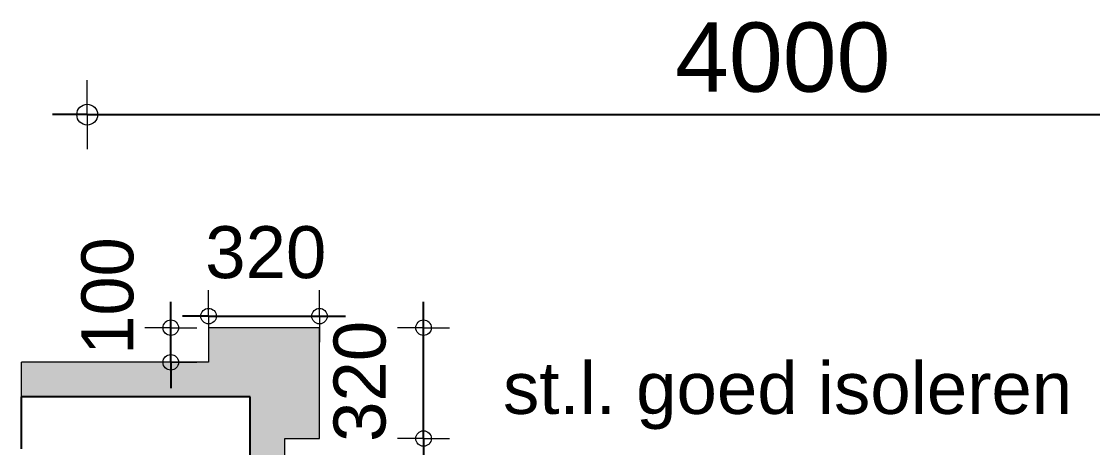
# Model space of a CAD drawing. Header units: millimetres. Extents: x 0 to 59350, y 0 to 29700.
# Drawn here: x 18285 to 19831, y 14415 to 15030 of the extents above; entities that cross this region are included whole.
import ezdxf

# ---------------------------------------------------------------- set-up
doc = ezdxf.new("R2010")
doc.units = ezdxf.units.MM
doc.linetypes.add('PUNKT2_S9', pattern=[1, 0, -1])
doc.layers.add('Standard', color=7, linetype='Continuous', lineweight=25)
doc.styles.add('ARIAL', font='arial.ttf')

msp = doc.modelspace()

# ---------------------------------------------------------------- hatches: boundary and pattern name
at = {"layer": 'Standard', "linetype": 'PUNKT2_S9', "lineweight": 18}
for points in [[(18555.5, 14538.1), (18715.5, 14538.1), (18715.5, 14588.1), (18555.5, 14588.1)], [(18715.5, 14428.1), (18715.5, 14538.1), (18665.5, 14538.1), (18665.5, 14428.1)]]:
    msp.add_hatch(color=59, dxfattribs=at).paths.add_polyline_path(points)
h = msp.add_hatch(color=59, dxfattribs=at)
h.paths.add_polyline_path([(17768.5, 14538.1), (17200.5, 14538.1), (17200.5, 14488.1), (17768.5, 14488.1)])
h.paths.add_polyline_path([(18665.5, 14538.1), (18285.5, 14538.1), (18285.5, 14488.1), (18615.5, 14488.1)])
h.paths.add_polyline_path([(15490.5, 14538.1), (15215.5, 14538.1), (15215.5, 14488.1), (15490.5, 14488.1)])
h = msp.add_hatch(color=59, dxfattribs=at)
h.paths.add_polyline_path([(18665.5, 11333.1), (18665.5, 14538.1), (18615.5, 14488.1), (18615.5, 11333.1)])
h.paths.add_polyline_path([(18665.5, 7538.1), (18665.5, 8193.1), (18615.5, 8193.1), (18615.5, 7588.1)])
h.paths.add_polyline_path([(18615.5, 10778.1), (18615.5, 8748.1), (18665.5, 8748.1), (18665.5, 10778.1)])

# ---------------------------------------------------------------- linework, layer by layer
at = {"layer": 'Standard', "color": 7, "linetype": 'Continuous', "lineweight": 18}
for p, q in [((18380.4, 14895.7), (18380.4, 14945.7)), ((18380.4, 14895.7), (18380.4, 14845.7)), ((18555.5, 14604.8), (18555.5, 14642.3)), ((18715.5, 14604.8), (18715.5, 14642.3)), ((18555.5, 14604.8), (18555.5, 14567.3)), ((18715.5, 14604.8), (18715.5, 14567.3)), ((18501, 14588.1), (18463.5, 14588.1)), ((18501, 14588.1), (18538.5, 14588.1)), ((18865.6, 14588.1), (18828.1, 14588.1)), ((18865.6, 14588.1), (18903.1, 14588.1)), ((18501, 14538.1), (18463.5, 14538.1)), ((18501, 14538.1), (18538.5, 14538.1)), ((18865.6, 14428.1), (18828.1, 14428.1)), ((18865.6, 14428.1), (18903.1, 14428.1))]:
    msp.add_line(p, q, dxfattribs=at)
at = {"layer": 'Standard', "color": 7, "linetype": 'Continuous', "lineweight": -3}
for p, q in [((18380.4, 14895.7), (18330.4, 14895.7)), ((18380.4, 14895.7), (19153.4, 14895.7)), ((19153.4, 14895.7), (20380.4, 14895.7)), ((18501, 14588.1), (18501, 14625.6)), ((18865.6, 14588.1), (18865.6, 14625.6)), ((18555.5, 14604.8), (18518, 14604.8)), ((18555.5, 14604.8), (18715.5, 14604.8)), ((18715.5, 14604.8), (18753, 14604.8)), ((18501, 14538.1), (18501, 14588.1)), ((18865.6, 14428.1), (18865.6, 14588.1)), ((18501, 14538.1), (18501, 14500.6)), ((18615.5, 14488.1), (18285.5, 14488.1)), ((18285.5, 14470.6), (18285.5, 14488.1)), ((18615.5, 11333.1), (18615.5, 14488.1)), ((18865.6, 14428.1), (18865.6, 14390.6))]:
    msp.add_line(p, q, dxfattribs=at)
at = {"layer": 'Standard', "color": 36, "linetype": 'Continuous', "lineweight": 18}
for p, q in [((18715.5, 14588.1), (18555.5, 14588.1)), ((18555.5, 14588.1), (18555.5, 14538.1)), ((18715.5, 14538.1), (18715.5, 14588.1)), ((18285.5, 14508.1), (18285.5, 14538.1)), ((18555.5, 14538.1), (18285.5, 14538.1)), ((18715.5, 14428.1), (18715.5, 14538.1)), ((18285.5, 14488.1), (18285.5, 14508.1)), ((18285.5, 14488.1), (18615.5, 14488.1)), ((18615.5, 14488.1), (18615.5, 11333.1)), ((18665.5, 14428.1), (18715.5, 14428.1)), ((18665.5, 11333.1), (18665.5, 14428.1))]:
    msp.add_line(p, q, dxfattribs=at)
at = {"layer": 'Standard', "color": 51, "linetype": 'Continuous', "lineweight": -3}
for p, q in [((18285.5, 14451.1), (18285.5, 14470.6)), ((18285.5, 14413.1), (18285.5, 14451.1))]:
    msp.add_line(p, q, dxfattribs=at)
at = {"layer": 'Standard', "color": 7, "linetype": 'Continuous', "lineweight": 18}
for centre, radius in [((18380.4, 14895.7), 15), ((18555.5, 14604.8), 11.2), ((18715.5, 14604.8), 11.2), ((18501, 14588.1), 11.2), ((18865.6, 14588.1), 11.2), ((18501, 14538.1), 11.2), ((18865.6, 14428.1), 11.2)]:
    msp.add_circle(centre, radius, dxfattribs=at)

# ---------------------------------------------------------------- texts
at = {"layer": 'Standard', "color": 7, "linetype": 'Continuous', "lineweight": 18, "attachment_point": 7, "style": 'ARIAL'}
for s, insert, char_height, width in [('\\W1.00;4000', (19228.4, 14927.4), 100, 363.563), ('\\W1.00;320', (18550.6, 14658.6), 75, 213.862)]:
    msp.add_mtext(s, dxfattribs=dict(at, insert=insert, char_height=char_height, width=width))
at = {"layer": 'Standard', "color": 7, "linetype": 'Continuous', "lineweight": 18, "char_height": 75, "attachment_point": 7, "rotation": 90, "style": 'ARIAL'}
for s, insert, width in [('\\W0.97;100', (18448, 14549.1), 212.665), ('\\W1.00;320', (18811.8, 14423.2), 213.862)]:
    msp.add_mtext(s, dxfattribs=dict(at, insert=insert, width=width))
at = {"layer": 'Standard', "color": 7, "linetype": 'Continuous', "lineweight": 25, "insert": (18980.2, 14441), "char_height": 75, "width": 862.657, "attachment_point": 7, "style": 'ARIAL'}
msp.add_mtext('\\W1.00;st.l.\\~goed\\~isoleren', dxfattribs=at)

doc.saveas('drawing.dxf')
